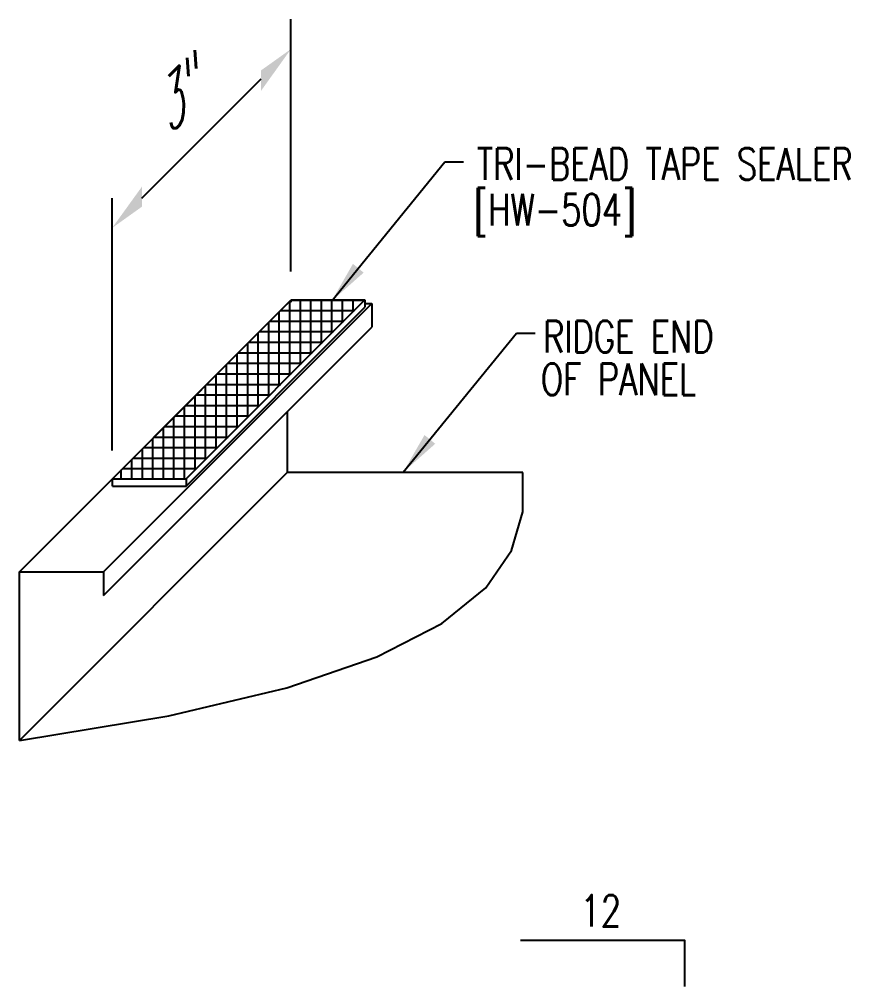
# Model space of a CAD drawing. Header units: inches. Extents: x 0 to 46.1, y 14.2 to 46.7.
# Drawn here: x 30.55 to 40.4, y 34.03 to 45.51 of the extents above; entities that cross this region are included whole.
import ezdxf

# ---------------------------------------------------------------- set-up
doc = ezdxf.new("R2010")
doc.units = ezdxf.units.IN
doc.header["$MEASUREMENT"] = 0
for name, color, linetype in [('DIM', 2, 'Continuous'), ('MARK', 1, 'Continuous'), ('PANEL', 11, 'Continuous'), ('SEALANT', 8, 'Continuous'), ('TAPE', 8, 'Continuous'), ('TEXT', 2, 'Continuous'), ('TEXT1', 7, 'Continuous')]:
    doc.layers.add(name, color=color, linetype=linetype)
doc.styles.add('ROMANS', font='ROMANS.SHX', dxfattribs={"width": 0.75, "height": 0.5})
doc.styles.add('TEXT', font='SIMPLEX', dxfattribs={"width": 0.75, "height": 6})
doc.styles.add('TEXT1', font='ROMANS.shx', dxfattribs={"width": 0.75, "height": 0.375})
doc.dimstyles.new('DETAIL$7', dxfattribs={"dimscale": 4, "dimtxt": 6, "dimasz": 0.125, "dimexe": 0.0625, "dimexo": 0.125, "dimgap": 0.0625, "dimtad": 1, "dimdec": 5, "dimzin": 3, "dimdsep": 46, "dimlunit": 4, "dimtxsty": 'TEXT', "dimblk": 'ARCHTICK', "dimcen": 0.0625, "dimclrd": 7, "dimclre": 7, "dimclrt": 2, "dimadec": 0, "dimazin": 0, "dimtfac": 0.666667, "dimtdec": 5, "dimtmove": 0, "dimatfit": 3, "dimfxl": 0, "dimfrac": 2, "dimtolj": 1, "dimtzin": 3, "dimarcsym": 0})

# ---------------------------------------------------------------- blocks, each defined once
blk = doc.blocks.new('slopr1')
at = {"layer": 'MARK', "color": 6}
blk.add_lwpolyline([(0, 0), (0, 0.1368), (-0.4871, 0.1368)], dxfattribs=at)
at = {"layer": 'MARK', "color": 2, "style": 'TEXT1', "width": 0.75}
blk.add_text('12', height=0.09375, dxfattribs=at).set_placement((-0.3095, 0.1779))
blk.add_attdef('SLOPR1', (0.0415, 0.0243), '', height=0.0938, dxfattribs=at)
blk = doc.blocks.new('A$C415C3986')
at = {"layer": 'DEFPOINTS', "color": 0, "linetype": 'ByBlock'}
blk.add_point((1.015, 0.946), dxfattribs=at)
at = {"layer": 'DIM', "color": 7, "linetype": 'ByBlock'}
for p, q in [((1.015, -1.693), (1.015, 1.3)), ((-0.753, -0.822), (0.661, 0.593)), ((-1.106, -3.814), (-1.106, -0.822))]:
    blk.add_line(p, q, dxfattribs=at)
for points in [[(0.661, 0.694), (0.661, 0.451), (1.015, 0.946)], [(-0.753, -0.686), (-0.753, -0.923), (-1.106, -1.175)]]:
    blk.add_solid(points, dxfattribs=at)

msp = doc.modelspace()

# ---------------------------------------------------------------- hatches: boundary and pattern name
at = {"layer": 'SEALANT'}
h = msp.add_hatch(dxfattribs=at)
h.set_pattern_fill('NET', color=256, style=0)
h.set_pattern_definition([(0, (27.00546, 6.42764), (0, 0.125), []), (90, (27.00546, 6.42764), (-0.125, 8e-18), [])])
h.paths.add_polyline_path([(31.65082, 40.05693), (32.52582, 40.05693), (34.64714, 42.17825), (33.77214, 42.17825)])

# ---------------------------------------------------------------- linework, layer by layer
at = {"layer": 'PANEL'}
for p, q in [((30.54513, 38.95475), (33.72711, 42.13674)), ((31.54513, 38.95475), (34.72711, 42.13674)), ((33.72711, 42.13674), (33.73062, 42.13674)), ((34.64714, 42.13674), (34.72711, 42.13674)), ((34.72711, 42.13674), (34.72711, 41.8559)), ((31.54513, 38.67392), (34.72711, 41.8559)), ((33.72711, 40.13674), (33.72711, 40.8559)), ((33.72711, 40.13674), (33.72711, 40.8559)), ((30.54513, 36.95475), (33.72711, 40.13674)), ((33.72711, 40.13674), (36.51859, 40.13674)), ((30.54513, 36.95475), (30.54513, 38.95475)), ((30.54513, 38.95475), (31.54513, 38.95475)), ((31.54513, 38.95475), (31.54513, 38.67392))]:
    msp.add_line(p, q, dxfattribs=at)
msp.add_lwpolyline([(30.54513, 36.95475), (32.31874, 37.2458), (33.71918, 37.57722), (34.78632, 37.94396), (35.56005, 38.34099), (36.08025, 38.76329), (36.38682, 39.20581), (36.51965, 39.66352), (36.5186, 40.13139)], dxfattribs=at)
at = {"layer": 'TAPE'}
for p, q in [((31.65082, 40.05693), (33.77214, 42.17825)), ((32.52582, 40.05693), (34.64714, 42.17825)), ((33.77214, 42.17825), (34.64714, 42.17825)), ((34.64714, 42.17825), (34.64714, 42.09185)), ((32.52582, 39.97053), (34.64714, 42.09185)), ((31.65082, 40.05693), (32.52582, 40.05693)), ((31.65082, 39.97053), (31.65082, 40.05693)), ((32.52582, 40.05693), (32.52582, 39.97053)), ((31.65082, 39.97053), (32.52582, 39.97053))]:
    msp.add_line(p, q, dxfattribs=at)
for p in [(33.76733, 42.16113), (31.64601, 40.03981)]:
    msp.add_point(p, dxfattribs=at)

# ---------------------------------------------------------------- block references
at = {"layer": 'MARK', "xscale": 4, "yscale": 4, "zscale": 4}
msp.add_blockref('slopr1', (38.44229, 34.0329), dxfattribs=at)
at = {"layer": 'TEXT'}
msp.add_blockref('A$C415C3986', (32.75232, 44.20775), dxfattribs=at)

# ---------------------------------------------------------------- texts
at = {"layer": 'TEXT', "style": 'TEXT1', "width": 0.75}
for s, p in [('TRI-BEAD TAPE SEALER', (35.97523, 43.60484)), ('[HW-504]', (35.93888, 43.06136)), ('RIDGE END ', (36.76056, 41.55684)), ('OF PANEL', (36.73492, 41.05082))]:
    msp.add_text(s, height=0.375, dxfattribs=at).set_placement(p)
at = {"layer": 'TEXT1', "color": 2, "style": 'ROMANS', "oblique": 40, "width": 0.75}
msp.add_text('3"', height=0.5, rotation=45, dxfattribs=at).set_placement((32.31944, 44.12682))

# ---------------------------------------------------------------- leaders
at = {"layer": 'TEXT'}
for points in [[(34.252, 42.16723), (35.59437, 43.81549), (35.81813, 43.81549)], [(35.10124, 40.13674), (36.44361, 41.78499), (36.66737, 41.78499)]]:
    msp.add_leader(points, dimstyle='DETAIL$7', override={"dimgap": 0.0625, "dimtad": 0}, dxfattribs=at)

doc.saveas('drawing.dxf')
